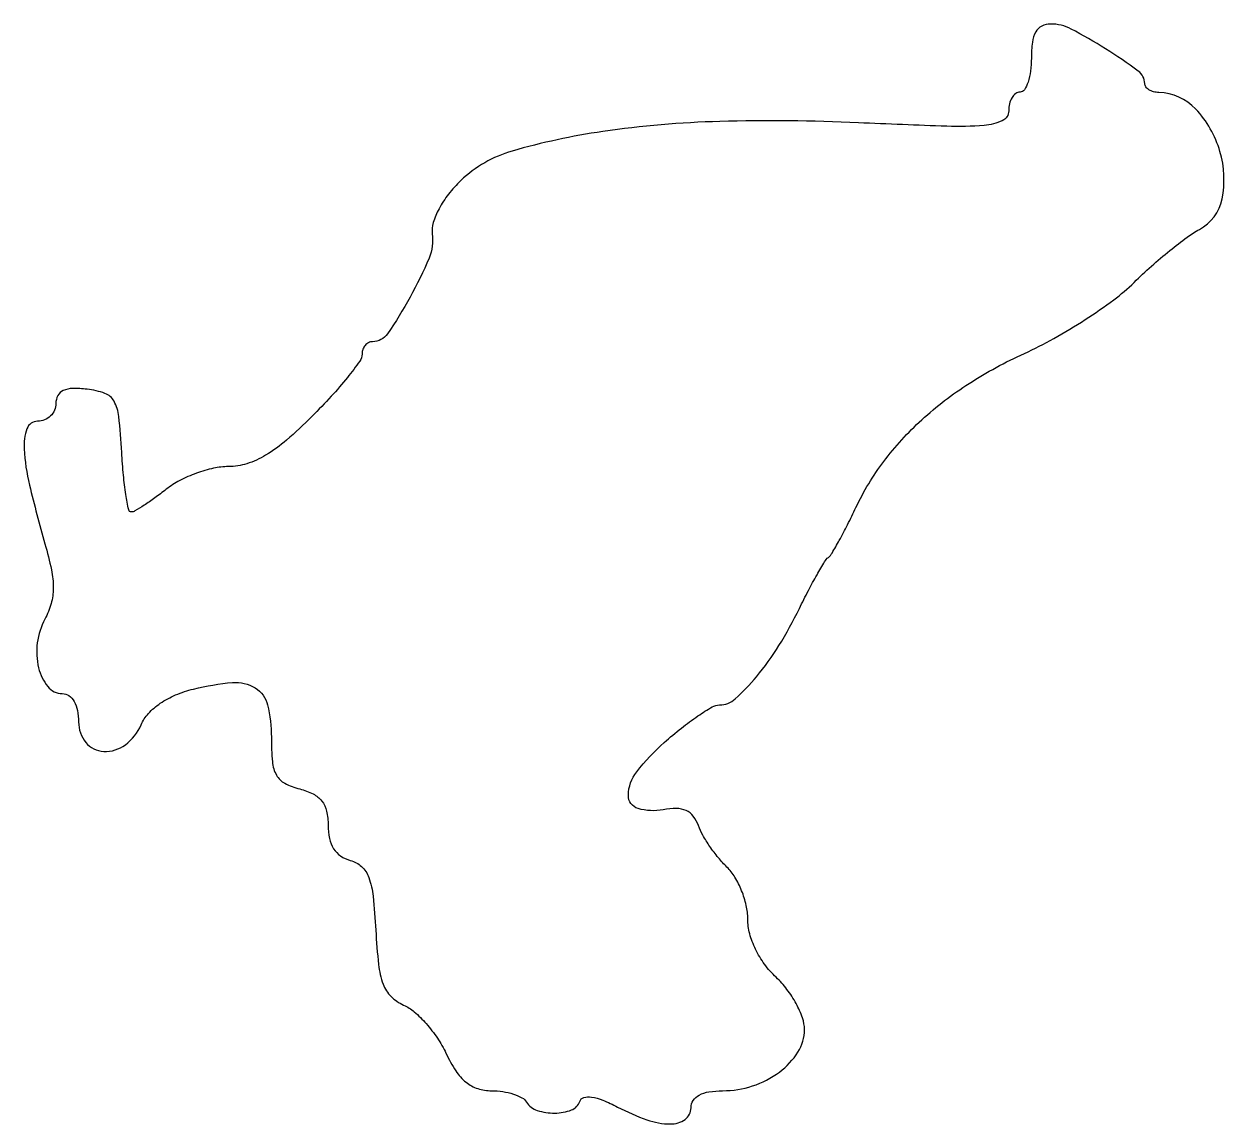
# Model space of a CAD drawing. Extents: x 0 to 106, y 0 to 97.
import ezdxf

# ---------------------------------------------------------------- set-up
doc = ezdxf.new("R2010")
doc.units = 0

msp = doc.modelspace()

# ---------------------------------------------------------------- linework, layer by layer
msp.add_lwpolyline([(89, 94, -0.031626), (88.927234, 92.850749, -0.048861), (88.70625, 91.88125, -0.06271), (88.384262, 91.209557, -0.254951), (88, 91, 0.161918), (87.61856, 90.873151, 0.096322), (87.29375, 90.515021, 0.077716), (87.074331, 89.980433, 0.058657), (87, 89.349009, -0.294252), (86.440422, 88.48049, -0.086967), (84.834598, 88.066012, -0.028205), (81.535214, 87.991093, -0.002904), (73.75, 88.29877, 0.018064), (61.546486, 88.410867, 0.029321), (51.217423, 87.524911, 0.034038), (43.220266, 85.801653, 0.12106), (38.7082, 83.210812, 0.036243), (37.618056, 82.007662, 0.042838), (36.77929, 80.722063, 0.048113), (36.268469, 79.501308, 0.108031), (36.183719, 78.505793, -0.132686), (35.897695, 76.37652, -0.027125), (34.224739, 72.927323, -0.023098), (32.234385, 69.695656, -0.248054), (30.918441, 69, 0.116728), (30.568116, 68.917085, 0.10053), (30.269792, 68.683059, 0.092989), (30.069527, 68.3331, 0.083776), (30, 67.921053, -0.158385), (29.795496, 67.291659, -0.012188), (28.701316, 65.860362, -0.015747), (27.27246, 64.193149, -0.011336), (25.578947, 62.421053, -0.018176), (23.337092, 60.336521, -0.043048), (21.492249, 59.000836, -0.05798), (19.839142, 58.253094, -0.077393), (18.213806, 58, 0.054955), (16.901544, 57.855333, 0.032499), (15.387658, 57.4125, 0.03219), (13.915869, 56.765963, 0.047097), (12.727129, 56, -0.009575), (11.713854, 55.233905, -0.013172), (10.772798, 54.5875, -0.009837), (9.971749, 54.08989, -0.134856), (9.64453, 54, -0.357522), (9.418816, 54.185049, -0.00957), (9.174359, 55.542188, -0.015778), (8.957026, 57.237192, -0.009615), (8.80226, 59.25, 0.011259), (8.547556, 62.425958, 0.100087), (8.13226, 63.758797, 0.183206), (7.324617, 64.448563, 0.057535), (5.75, 64.816422, 0.032073), (4.467019, 64.881185, 0.103603), (3.638397, 64.695753, 0.165427), (3.172197, 64.257497, 0.122711), (3, 63.566422, -0.101839), (2.876977, 62.968678, -0.098561), (2.527237, 62.460137, -0.097261), (2.004871, 62.119425, -0.096306), (1.390594, 62, 0.316875), (0.453012, 61.339484, 0.101176), (0.198498, 59.554943, 0.044191), (0.674128, 56.371801, 0.010538), (2.039976, 51.189999, -0.018007), (2.606435, 48.902908, -0.052056), (2.773613, 47.281812, -0.068723), (2.585385, 45.931315, -0.053972), (2.031661, 44.559159, 0.091365), (1.364802, 42.471411, 0.089473), (1.478483, 40.266901, 0.112678), (2.286746, 38.612303, 0.226768), (3.567388, 38, -0.153794), (4.146288, 37.817624, -0.110456), (4.606739, 37.313734, -0.082491), (4.902411, 36.517983, -0.047823), (5, 35.5, 0.172357), (5.641662, 33.693868, 0.213863), (7.218716, 32.899323, 0.175182), (9.126529, 33.492672, 0.127938), (10.512872, 35.25, -0.083952), (11.168191, 36.248163, -0.056229), (12.206232, 37.140382, -0.049891), (13.555847, 37.874106, -0.039019), (15.139532, 38.399379, -0.038269), (18.571918, 38.973601, -0.162636), (20.56923, 38.499221, -0.196751), (21.658557, 36.994522, -0.059591), (22, 34.139793, 0.02171), (22.093789, 31.980738, 0.104264), (22.449304, 30.809092, 0.147477), (23.179819, 30.092793, 0.059275), (24.5, 29.589356, -0.053971), (25.686181, 29.15133, -0.112046), (26.446312, 28.53066, -0.112134), (26.863711, 27.643036, -0.054109), (27, 26.387328, 0.052575), (27.122007, 25.230226, 0.088799), (27.489262, 24.329722, 0.101213), (28.104023, 23.690783, 0.08701), (28.953211, 23.301985, -0.123349), (29.94913, 22.756313, -0.118984), (30.586332, 21.798945, -0.061812), (30.96911, 20.141203, -0.012735), (31.203211, 17.145604, 0.013792), (31.446419, 14.115923, 0.062299), (31.853824, 12.392437, 0.107484), (32.547076, 11.312549, 0.093324), (33.659228, 10.551956, -0.075913), (34.59924, 9.955706, -0.033304), (35.64672, 8.91245, -0.031991), (36.631372, 7.635522, -0.037003), (37.39305, 6.301956, 0.033685), (38.267533, 4.747048, 0.076379), (39.16708, 3.746157, 0.094928), (40.189919, 3.191458, 0.07706), (41.424804, 3, -0.037394), (42.410675, 2.926166, -0.041246), (43.341722, 2.70625, -0.045273), (44.092398, 2.384541, -0.131209), (44.5, 2, 0.177227), (45.434835, 1.26482, 0.082286), (46.982987, 1.028629, 0.086363), (48.457917, 1.304807, 0.226678), (49.186673, 2.060019, -0.24745), (49.542689, 2.401041, -0.106859), (50.217801, 2.445547, -0.060386), (51.213755, 2.172365, -0.023082), (52.520006, 1.56618, 0.034891), (55.112337, 0.436726, 0.08292), (57.176525, 0.070322, 0.15836), (58.471871, 0.476561, 0.242806), (59, 1.5, -0.146843), (59.191321, 2.137398, -0.12373), (59.712916, 2.614986, -0.085297), (60.579927, 2.907117, -0.038722), (61.777494, 3, 0.079263), (64.426812, 3.422642, 0.081189), (66.78902, 4.647677, 0.091164), (68.42552, 6.409513, 0.142633), (69, 8.38239, 0.084964), (68.822393, 9.420034, 0.039315), (68.265625, 10.674768, 0.03746), (67.456658, 11.933801, 0.04268), (66.5, 13, -0.045795), (65.482141, 14.148696, -0.045158), (64.684975, 15.468664, -0.047396), (64.171898, 16.838715, -0.065997), (64, 18.135359, 0.05615), (63.865027, 19.333479, 0.039509), (63.459531, 20.628993, 0.039938), (62.864874, 21.822766, 0.064451), (62.160105, 22.711045, -0.028444), (61.40635, 23.532307, -0.020812), (60.663119, 24.522103, -0.021148), (60.036028, 25.521967, -0.042936), (59.647667, 26.3642, 0.077652), (59.194832, 27.190696, 0.123639), (58.5656, 27.687721, 0.106064), (57.702091, 27.872839, 0.047217), (56.537663, 27.762449, -0.118798), (54.327725, 27.867732, -0.338091), (53.469843, 29.03292, -0.16397), (54.209449, 31.107571, -0.044085), (56.640799, 33.688251, -0.014102), (58.149957, 34.956478, -0.018286), (59.605879, 36.027174, -0.016161), (60.862055, 36.823879, -0.134017), (61.507339, 37, 0.184948), (62.896945, 37.532216, 0.036821), (64.77332, 39.484165, 0.034269), (66.747745, 42.229226, 0.025466), (68.552049, 45.5, -0.006699), (69.342059, 47.068497, -0.008898), (70.104678, 48.471875, -0.006671), (70.776094, 49.620665, -0.084093), (71.102173, 50, 0.086138), (71.42436, 50.377903, 0.007175), (72.06636, 51.499749, 0.009402), (72.792329, 52.871925, 0.007118), (73.538908, 54.403402, -0.052503), (75.988323, 58.450418, -0.045331), (79.338748, 62.121422, -0.042699), (83.506086, 65.322971, -0.03623), (88.386319, 67.971984, 0.021495), (90.987575, 69.286324, 0.015883), (93.749532, 70.951708, 0.016115), (96.26254, 72.695383, 0.034341), (98.058897, 74.231539, -0.012296), (99.582195, 75.655028, -0.011308), (101.216005, 77.043318, -0.011386), (102.728684, 78.214772, -0.036211), (103.808897, 78.897725, 0.223295), (105.809173, 81.584202, 0.122454), (105.628848, 85.769591, 0.117166), (103.484719, 89.514204, 0.200342), (100.25, 90.966731, -0.057812), (99.771426, 91.0352, -0.075068), (99.36518, 91.21054, -0.092183), (99.091252, 91.461242, -0.160529), (98.993167, 91.75, 0.236545), (98.43043, 92.847848, 0.017217), (95.53638, 94.819932, 0.021652), (92.502422, 96.558771, 0.119851), (90.68812, 97, 0.119033), (89.919354, 96.814352, 0.147135), (89.390677, 96.305719, 0.096319), (89.090044, 95.400048, 0.032124)], format="xyb", close=True)

doc.saveas('drawing.dxf')
